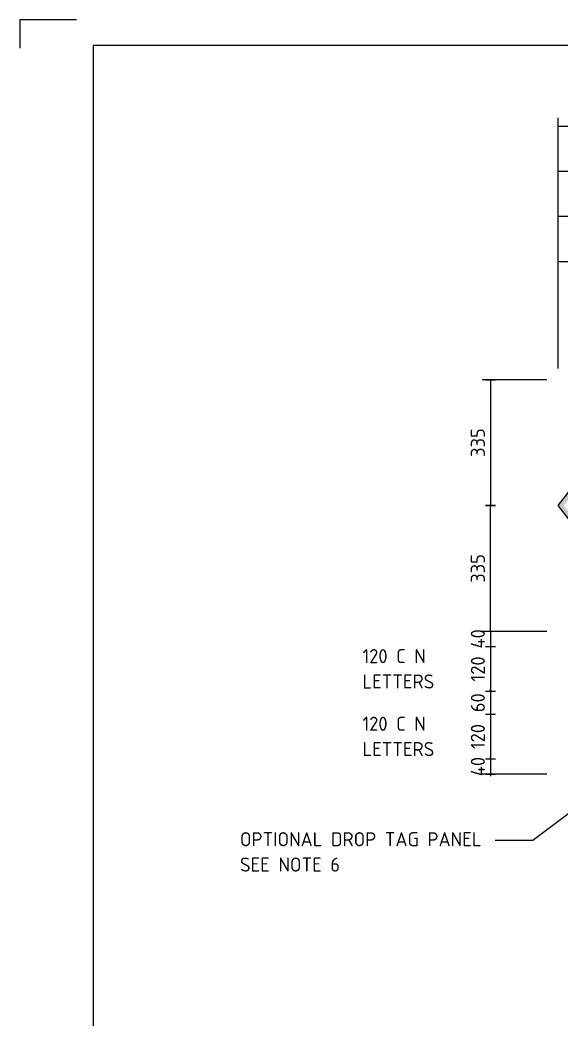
# Model space of a CAD drawing. Extents: x 0 to 420, y 0 to 297.
# Drawn here: x 0 to 96, y 119.7 to 297 of the extents above; entities that cross this region are included whole.
import ezdxf
from ezdxf.enums import TextEntityAlignment as Align

# ---------------------------------------------------------------- set-up
doc = ezdxf.new("R2010")
doc.units = 0
doc.header["$LTSCALE"] = 10
doc.layers.get('0').update_dxf_attribs({"linetype": 'CONTINUOUS'})
doc.layers.get('DEFPOINTS').update_dxf_attribs({"linetype": 'CONTINUOUS'})
doc.layers.add('BLUE', color=7, linetype='CONTINUOUS', true_color=0x003594)
for name, color, linetype in [('COMMENTS', 4, 'CONTINUOUS'), ('L18', 4, 'CONTINUOUS'), ('L25', 1, 'CONTINUOUS'), ('L35', 3, 'CONTINUOUS'), ('T25', 1, 'CONTINUOUS'), ('TBLK18', 4, 'CONTINUOUS'), ('TBLK25', 1, 'CONTINUOUS'), ('TBLK35', 3, 'CONTINUOUS'), ('TBLK50', 7, 'CONTINUOUS')]:
    doc.layers.add(name, color=color, linetype=linetype)
doc.styles.add('ISO', font='iso3098b.shx')
doc.dimstyles.new('SIGNSDIM', dxfattribs={"dimtxt": 2.5, "dimasz": 0.2, "dimexe": 1.5, "dimexo": 2, "dimgap": 1, "dimtad": 1, "dimdec": 4, "dimlfac": 15, "dimrnd": 1, "dimdsep": 46, "dimtxsty": 'ISO', "dimblk": 'SGNDIM', "dimcen": 0.09, "dimse2": 1, "dimadec": 0, "dimazin": 0, "dimtfac": 1, "dimtdec": 4, "dimtix": 1, "dimtmove": 0, "dimatfit": 3, "dimldrblk": 'SGNDIM', "dimfxl": 1, "dimtolj": 1, "dimtzin": 0, "dimarcsym": 0})

# ---------------------------------------------------------------- blocks, each defined once
blk = doc.blocks.new('SGNDIM')
for p, q in [((0, 0), (-1, 0)), ((0, 4.5), (0, -4.5))]:
    blk.add_line(p, q)
blk = doc.blocks.new('*D5')
at = {"layer": 'DEFPOINTS', "color": 0, "transparency": 16777216}
for p in [(95.47, 233.16), (83.47, 210.82), (95.47, 210.82)]:
    blk.add_point(p, dxfattribs=at)
at = {"layer": 'T25', "color": 0, "lineweight": -2, "transparency": 16777216}
for p, q in [((93.47, 233.16), (81.97, 233.16)), ((83.47, 232.96), (83.47, 211.02))]:
    blk.add_line(p, q, dxfattribs=at)
at = {"layer": 'T25', "color": 0, "lineweight": -2, "transparency": 16777216, "xscale": 0.2, "yscale": 0.2, "zscale": 0.2}
for p, rotation in [((83.47, 233.16), 90), ((83.47, 210.82), 270)]:
    blk.add_blockref('SGNDIM', p, dxfattribs=dict(at, rotation=rotation))
at = {"layer": 'T25', "color": 0, "transparency": 16777216, "insert": (81.22, 221.99), "char_height": 2.5, "attachment_point": 5, "rotation": 90, "style": 'ISO'}
blk.add_mtext('\\A1;335', dxfattribs=at)
blk = doc.blocks.new('*D6')
at = {"layer": 'DEFPOINTS', "color": 0, "transparency": 16777216}
for p in [(83.47, 210.82), (95.47, 210.82), (95.47, 188.49)]:
    blk.add_point(p, dxfattribs=at)
at = {"layer": 'T25', "color": 0, "lineweight": -2, "transparency": 16777216}
for p, q in [((83.47, 188.69), (83.47, 210.62)), ((93.47, 188.49), (81.97, 188.49))]:
    blk.add_line(p, q, dxfattribs=at)
at = {"layer": 'T25', "color": 0, "lineweight": -2, "transparency": 16777216, "xscale": 0.2, "yscale": 0.2, "zscale": 0.2}
for p, rotation in [((83.47, 210.82), 90), ((83.47, 188.49), 270)]:
    blk.add_blockref('SGNDIM', p, dxfattribs=dict(at, rotation=rotation))
at = {"layer": 'T25', "color": 0, "transparency": 16777216, "insert": (81.22, 199.66), "char_height": 2.5, "attachment_point": 5, "rotation": 90, "style": 'ISO'}
blk.add_mtext('\\A1;335', dxfattribs=at)
blk = doc.blocks.new('*D8')
at = {"layer": 'DEFPOINTS', "color": 0, "transparency": 16777216}
for p in [(112.86, 270.16), (95.47, 233.16), (112.86, 233.16)]:
    blk.add_point(p, dxfattribs=at)
at = {"layer": 'T25', "color": 0, "lineweight": -2, "transparency": 16777216}
for p, q in [((95.47, 235.16), (95.47, 271.66)), ((112.86, 235.16), (112.86, 271.66)), ((95.67, 270.16), (112.66, 270.16))]:
    blk.add_line(p, q, dxfattribs=at)
at = {"layer": 'T25', "color": 0, "lineweight": -2, "transparency": 16777216, "xscale": 0.2, "yscale": 0.2, "zscale": 0.2, "rotation": 180}
blk.add_blockref('SGNDIM', (95.47, 270.16), dxfattribs=at)
at = {"layer": 'T25', "color": 0, "lineweight": -2, "transparency": 16777216, "xscale": 0.2, "yscale": 0.2, "zscale": 0.2}
blk.add_blockref('SGNDIM', (112.86, 270.16), dxfattribs=at)
at = {"layer": 'T25', "color": 0, "transparency": 16777216, "insert": (104.16, 272.41), "char_height": 2.5, "attachment_point": 5, "style": 'ISO'}
blk.add_mtext('\\A1;261', dxfattribs=at)
blk = doc.blocks.new('*D13')
at = {"layer": 'DEFPOINTS', "color": 0, "transparency": 16777216}
for p in [(112.86, 262.16), (95.47, 233.16), (112.86, 233.16)]:
    blk.add_point(p, dxfattribs=at)
at = {"layer": 'T25', "color": 0, "lineweight": -2, "transparency": 16777216}
for p, q in [((95.47, 235.16), (95.47, 263.66)), ((112.86, 235.16), (112.86, 263.66)), ((95.67, 262.16), (112.66, 262.16))]:
    blk.add_line(p, q, dxfattribs=at)
at = {"layer": 'T25', "color": 0, "lineweight": -2, "transparency": 16777216, "xscale": 0.2, "yscale": 0.2, "zscale": 0.2, "rotation": 180}
blk.add_blockref('SGNDIM', (95.47, 262.16), dxfattribs=at)
at = {"layer": 'T25', "color": 0, "lineweight": -2, "transparency": 16777216, "xscale": 0.2, "yscale": 0.2, "zscale": 0.2}
blk.add_blockref('SGNDIM', (112.86, 262.16), dxfattribs=at)
at = {"layer": 'T25', "color": 0, "transparency": 16777216, "insert": (104.16, 264.41), "char_height": 2.5, "attachment_point": 5, "style": 'ISO'}
blk.add_mtext('\\A1;261', dxfattribs=at)
blk = doc.blocks.new('*D18')
at = {"layer": 'DEFPOINTS', "color": 0, "transparency": 16777216}
for p in [(112.86, 254.16), (95.47, 233.16), (112.86, 233.16)]:
    blk.add_point(p, dxfattribs=at)
at = {"layer": 'T25', "color": 0, "lineweight": -2, "transparency": 16777216}
for p, q in [((95.47, 235.16), (95.47, 255.66)), ((112.86, 235.16), (112.86, 255.66)), ((95.67, 254.16), (112.66, 254.16))]:
    blk.add_line(p, q, dxfattribs=at)
at = {"layer": 'T25', "color": 0, "lineweight": -2, "transparency": 16777216, "xscale": 0.2, "yscale": 0.2, "zscale": 0.2, "rotation": 180}
blk.add_blockref('SGNDIM', (95.47, 254.16), dxfattribs=at)
at = {"layer": 'T25', "color": 0, "lineweight": -2, "transparency": 16777216, "xscale": 0.2, "yscale": 0.2, "zscale": 0.2}
blk.add_blockref('SGNDIM', (112.86, 254.16), dxfattribs=at)
at = {"layer": 'T25', "color": 0, "transparency": 16777216, "insert": (104.16, 256.41), "char_height": 2.5, "attachment_point": 5, "style": 'ISO'}
blk.add_mtext('\\A1;261', dxfattribs=at)
blk = doc.blocks.new('*D29')
at = {"layer": 'DEFPOINTS', "color": 0, "transparency": 16777216}
for p in [(268.8, 278.16), (95.47, 233.16), (268.8, 233.16)]:
    blk.add_point(p, dxfattribs=at)
at = {"layer": 'T25', "color": 0, "lineweight": -2, "transparency": 16777216}
for p, q in [((95.47, 235.16), (95.47, 279.66)), ((268.8, 235.16), (268.8, 279.66)), ((95.67, 278.16), (268.6, 278.16))]:
    blk.add_line(p, q, dxfattribs=at)
at = {"layer": 'T25', "color": 0, "lineweight": -2, "transparency": 16777216, "xscale": 0.2, "yscale": 0.2, "zscale": 0.2, "rotation": 180}
blk.add_blockref('SGNDIM', (95.47, 278.16), dxfattribs=at)
at = {"layer": 'T25', "color": 0, "lineweight": -2, "transparency": 16777216, "xscale": 0.2, "yscale": 0.2, "zscale": 0.2}
blk.add_blockref('SGNDIM', (268.8, 278.16), dxfattribs=at)
at = {"layer": 'T25', "color": 0, "transparency": 16777216, "insert": (182.13, 280.41), "char_height": 2.5, "attachment_point": 5, "style": 'ISO'}
blk.add_mtext('\\A1;2600', dxfattribs=at)
blk = doc.blocks.new('BLK6DES')
at = {"layer": 'COMMENTS', "style": 'ISO'}
for s, p in [('120 C N', (0, 0)), ('LETTERS', (0, -4.5))]:
    blk.add_text(s, height=2.5, dxfattribs=at).set_placement(p)
blk = doc.blocks.new('BLK9DES')
at = {"layer": 'COMMENTS', "style": 'ISO'}
for s, p in [('120 C N', (0, 0)), ('LETTERS', (0, -4.5))]:
    blk.add_text(s, height=2.5, dxfattribs=at).set_placement(p)
blk = doc.blocks.new('A3BBLK')
at = {"layer": 'TBLK25'}
for p, q in [((10, 297), (0, 297)), ((0, 297), (0, 292))]:
    blk.add_line(p, q, dxfattribs=at)
at = {"layer": 'TBLK50'}
for p, q in [((415.5, 292.5), (13, 292.5)), ((13, 292.5), (13, 4.5))]:
    blk.add_line(p, q, dxfattribs=at)
blk = doc.blocks.new('a3_in_vtblk std dwg')
blk.add_blockref('A3BBLK', (0, 0))
at = {"layer": 'TBLK18', "style": 'ISO'}
blk.add_attdef('MR_DIRECTORATE', text='', height=1.5, dxfattribs=at).set_placement((381.5, 68.12), align=Align.CENTER)
for tag, p in [('STREET_NAME', (355.51, 62.1)), ('SUBURB_POSTCODE', (388.49, 62.1)), ('TELEPHONE_NO.', (368.31, 59.84)), ('FAX_NO.', (393.56, 59.84))]:
    blk.add_attdef(tag, p, '', height=1.5, dxfattribs=at)
at = {"layer": 'TBLK25', "style": 'ISO'}
for tag, height, p in [('MR_BRANCH', 2, (381.5, 65.2)), ('ROAD_SECTION', 1.75, (384.5, 29.16)), ('SLK', 1.75, (384.5, 26.11)), ('CHAINAGE', 1.75, (384.5, 19.21))]:
    blk.add_attdef(tag, text='', height=height, dxfattribs=at).set_placement(p, align=Align.CENTER)
for tag, p, height in [('FILE_NUMBER', (371.77, 54.24), 2.5), ('DESIGNED_/_DRAWN', (371.77, 49.49), 2), ('VERIFIED', (371.77, 44.49), 2), ('APPROVED', (371.77, 39.49), 2), ('LOCAL_AUTHORITY', (370.48, 16.73), 1.25)]:
    blk.add_attdef(tag, p, '', height=height, dxfattribs=at)
at = {"layer": 'TBLK35', "style": 'ISO', "width": 0.9}
for tag, p in [('ROAD_PROJECT&NUMBER', (384.5, 32.23)), ('DRAWING_DESCRIPTION', (384.5, 22.29))]:
    blk.add_attdef(tag, text='', height=2.5, dxfattribs=at).set_placement(p, align=Align.CENTER)
at = {"layer": 'TBLK50', "style": 'ISO'}
blk.add_attdef('MRWA_DRG_NUMBER', (356.29, 6.08), '', height=5, dxfattribs=at)
blk = doc.blocks.new('*D69')
at = {"layer": 'DEFPOINTS', "color": 0, "transparency": 16777216}
for p in [(95.47, 188.49), (83.47, 185.82), (95.47, 185.82)]:
    blk.add_point(p, dxfattribs=at)
at = {"layer": 'T25', "color": 0, "lineweight": -2, "transparency": 16777216}
for p, q in [((93.47, 188.49), (81.97, 188.49)), ((83.47, 188.69), (83.47, 188.89)), ((83.47, 188.49), (83.47, 185.82)), ((83.47, 185.62), (83.47, 185.42))]:
    blk.add_line(p, q, dxfattribs=at)
at = {"layer": 'T25', "color": 0, "lineweight": -2, "transparency": 16777216, "xscale": 0.2, "yscale": 0.2, "zscale": 0.2}
for p, rotation in [((83.47, 188.49), 270), ((83.47, 185.82), 90)]:
    blk.add_blockref('SGNDIM', p, dxfattribs=dict(at, rotation=rotation))
at = {"layer": 'T25', "color": 0, "transparency": 16777216, "insert": (81.22, 187.16), "char_height": 2.5, "attachment_point": 5, "rotation": 90, "style": 'ISO'}
blk.add_mtext('\\A1;40', dxfattribs=at)
blk = doc.blocks.new('*D70')
at = {"layer": 'DEFPOINTS', "color": 0, "transparency": 16777216}
for p in [(95.47, 185.82), (83.47, 177.82), (95.47, 177.82)]:
    blk.add_point(p, dxfattribs=at)
at = {"layer": 'T25', "color": 0, "lineweight": -2, "transparency": 16777216}
blk.add_line((83.47, 185.62), (83.47, 178.02), dxfattribs=at)
at = {"layer": 'T25', "color": 0, "lineweight": -2, "transparency": 16777216, "xscale": 0.2, "yscale": 0.2, "zscale": 0.2}
for p, rotation in [((83.47, 185.82), 90), ((83.47, 177.82), 270)]:
    blk.add_blockref('SGNDIM', p, dxfattribs=dict(at, rotation=rotation))
at = {"layer": 'T25', "color": 0, "transparency": 16777216, "insert": (81.22, 181.82), "char_height": 2.5, "attachment_point": 5, "rotation": 90, "style": 'ISO'}
blk.add_mtext('\\A1;120', dxfattribs=at)
blk = doc.blocks.new('*D71')
at = {"layer": 'DEFPOINTS', "color": 0, "transparency": 16777216}
for p in [(95.47, 177.82), (83.47, 173.82), (95.47, 173.82)]:
    blk.add_point(p, dxfattribs=at)
at = {"layer": 'T25', "color": 0, "lineweight": -2, "transparency": 16777216}
for p, q in [((83.47, 178.02), (83.47, 178.22)), ((83.47, 177.82), (83.47, 173.82)), ((83.47, 173.62), (83.47, 173.42))]:
    blk.add_line(p, q, dxfattribs=at)
at = {"layer": 'T25', "color": 0, "lineweight": -2, "transparency": 16777216, "xscale": 0.2, "yscale": 0.2, "zscale": 0.2}
for p, rotation in [((83.47, 177.82), 270), ((83.47, 173.82), 90)]:
    blk.add_blockref('SGNDIM', p, dxfattribs=dict(at, rotation=rotation))
at = {"layer": 'T25', "color": 0, "transparency": 16777216, "insert": (81.22, 175.82), "char_height": 2.5, "attachment_point": 5, "rotation": 90, "style": 'ISO'}
blk.add_mtext('\\A1;60', dxfattribs=at)
blk = doc.blocks.new('*D72')
at = {"layer": 'DEFPOINTS', "color": 0, "transparency": 16777216}
for p in [(95.47, 173.82), (83.47, 165.82), (95.47, 165.82)]:
    blk.add_point(p, dxfattribs=at)
at = {"layer": 'T25', "color": 0, "lineweight": -2, "transparency": 16777216}
blk.add_line((83.47, 173.62), (83.47, 166.02), dxfattribs=at)
at = {"layer": 'T25', "color": 0, "lineweight": -2, "transparency": 16777216, "xscale": 0.2, "yscale": 0.2, "zscale": 0.2}
for p, rotation in [((83.47, 173.82), 90), ((83.47, 165.82), 270)]:
    blk.add_blockref('SGNDIM', p, dxfattribs=dict(at, rotation=rotation))
at = {"layer": 'T25', "color": 0, "transparency": 16777216, "insert": (81.22, 169.82), "char_height": 2.5, "attachment_point": 5, "rotation": 90, "style": 'ISO'}
blk.add_mtext('\\A1;120', dxfattribs=at)
blk = doc.blocks.new('*D73')
at = {"layer": 'DEFPOINTS', "color": 0, "transparency": 16777216}
for p in [(95.47, 165.82), (83.47, 163.16), (95.47, 163.16)]:
    blk.add_point(p, dxfattribs=at)
at = {"layer": 'T25', "color": 0, "lineweight": -2, "transparency": 16777216}
for p, q in [((83.47, 166.02), (83.47, 166.22)), ((83.47, 165.82), (83.47, 163.16)), ((93.47, 163.16), (81.97, 163.16)), ((83.47, 162.96), (83.47, 162.76))]:
    blk.add_line(p, q, dxfattribs=at)
at = {"layer": 'T25', "color": 0, "lineweight": -2, "transparency": 16777216, "xscale": 0.2, "yscale": 0.2, "zscale": 0.2}
for p, rotation in [((83.47, 165.82), 270), ((83.47, 163.16), 90)]:
    blk.add_blockref('SGNDIM', p, dxfattribs=dict(at, rotation=rotation))
at = {"layer": 'T25', "color": 0, "transparency": 16777216, "insert": (81.22, 164.49), "char_height": 2.5, "attachment_point": 5, "rotation": 90, "style": 'ISO'}
blk.add_mtext('\\A1;40', dxfattribs=at)

msp = doc.modelspace()

# ---------------------------------------------------------------- hatches: boundary and pattern name
at = {"layer": 'BLUE'}
h = msp.add_hatch(color=256, dxfattribs=at)
edge = h.paths.add_edge_path(flags=16)
edge.add_arc((261.860403, 195.4283533), 6.1380375, -90, 0, ccw=False)
edge.add_line((261.860403, 189.2903158), (116.2545238, 189.2903158))
edge.add_arc((116.2545238, 195.4283533), 6.1380375, 217.921745521, 270, ccw=False)
edge.add_line((111.4125275, 191.6560097), (96.4792405, 210.8236491))
edge.add_line((96.4792405, 210.8236491), (111.4125275, 229.9912885))
edge.add_arc((116.2545238, 226.2189449), 6.1380375, 90, 142.078254479, ccw=False)
edge.add_line((116.2545238, 232.3569825), (261.860403, 232.3569825))
edge.add_arc((261.860403, 226.2189449), 6.1380375, 0, 90, ccw=False)
edge.add_line((267.9984405, 226.2189449), (267.9984405, 195.4283533))
edge = h.paths.add_edge_path()
edge.add_arc((261.860403, 195.4283533), 6.9380375, -90, 0, ccw=False)
edge.add_line((261.860403, 188.4903158), (116.2545238, 188.4903158))
edge.add_arc((116.2545238, 195.4283533), 6.9380375, 217.921745521, 270, ccw=False)
edge.add_line((110.7814468, 191.164342), (95.4651071, 210.8236491))
edge.add_line((95.4651071, 210.8236491), (110.7814468, 230.4829562))
edge.add_arc((116.2545238, 226.2189449), 6.9380375, 90, 142.078254479, ccw=False)
edge.add_line((116.2545238, 233.1569825), (261.860403, 233.1569825))
edge.add_arc((261.860403, 226.2189449), 6.9380375, 0, 90, ccw=False)
edge.add_line((268.7984405, 226.2189449), (268.7984405, 195.4283533))

# ---------------------------------------------------------------- linework, layer by layer
msp.add_lwpolyline([(268.7984405, 195.4283533, -0.4142135624), (261.860403, 188.4903158), (116.2545238, 188.4903158, -0.2312278684), (110.7814468, 191.164342), (95.4651071, 210.8236491), (110.7814468, 230.4829562, -0.2312278684), (116.2545238, 233.1569825), (261.860403, 233.1569825, -0.4142135624), (268.7984405, 226.2189449)], format="xyb", close=True, dxfattribs=at)
at = {"layer": 'L25'}
msp.add_lwpolyline([(112.4671767, 167.4821907), (90.985557, 151.3796183), (84.2869506, 151.3796183)], dxfattribs=at)

# ---------------------------------------------------------------- block references
at = {"layer": 'L18'}
msp.add_blockref('a3_in_vtblk std dwg', (0, 0), dxfattribs=at)
at = {"layer": 'L35'}
for name, p in [('BLK6DES', (60.7493932, 182.8433927)), ('BLK9DES', (60.7493932, 170.8433927))]:
    msp.add_blockref(name, p, dxfattribs=at)

# ---------------------------------------------------------------- texts
at = {"layer": 'T25', "style": 'ISO'}
for s, p in [('OPTIONAL DROP TAG PANEL', (39.0175161, 150.3496166)), ('SEE NOTE 6', (39.0175161, 145.8496166))]:
    msp.add_text(s, height=2.5, dxfattribs=at).set_placement(p)

# ---------------------------------------------------------------- dimensions: what is measured, and where the dimension line sits
at = {"layer": 'T25'}
for base, p2, picture, middle in [((268.7984405, 278.1569825), (268.7984405, 233.1569825), '*D29', (182.1317738, 280.4069825)), ((112.8647498, 270.1569825), (112.8647498, 233.1569825), '*D8', (104.1649285, 272.4069825)), ((112.8647498, 262.1569825), (112.8647498, 233.1569825), '*D13', (104.1649285, 264.4069825)), ((112.8647498, 254.1569825), (112.8647498, 233.1569825), '*D18', (104.1649285, 256.4069825))]:
    dim = msp.add_linear_dim(base=base, p1=(95.4651071, 233.1569825), p2=p2, dimstyle='SIGNSDIM', override={"dimse2": 0}, dxfattribs=at)
    dim.commit()
    dim.dimension.update_dxf_attribs({"geometry": picture, "text_midpoint": middle})
for base, p1, p2, picture, middle in [((83.4651071, 210.8236491), (95.4651071, 233.1569825), (95.4651071, 210.8236491), '*D5', (81.2151071, 221.9903158)), ((83.4651071, 210.8236491), (95.4651071, 188.4903158), (95.4651071, 210.8236491), '*D6', (81.2151071, 199.6569825)), ((83.4651071, 185.8236491), (95.4651071, 188.4903158), (95.4651071, 185.8236491), '*D69', (81.2151071, 187.1569825))]:
    dim = msp.add_linear_dim(base=base, p1=p1, p2=p2, angle=90, dimstyle='SIGNSDIM', dxfattribs=at)
    dim.commit()
    dim.dimension.update_dxf_attribs({"geometry": picture, "text_midpoint": middle})
for base, p1, p2, override, picture, middle in [((83.4651071, 177.8236491), (95.4651071, 185.8236491), (95.4651071, 177.8236491), {"dimse1": 1}, '*D70', (81.2151071, 181.8236491)), ((83.4651071, 173.8236491), (95.4651071, 177.8236491), (95.4651071, 173.8236491), {"dimse1": 1}, '*D71', (81.2151071, 175.8236491)), ((83.4651071, 165.8236491), (95.4651071, 173.8236491), (95.4651071, 165.8236491), {"dimse1": 1}, '*D72', (81.2151071, 169.8236491)), ((83.4651071, 163.1569825), (95.4651071, 165.8236491), (95.4651071, 163.1569825), {"dimse1": 1, "dimse2": 0}, '*D73', (81.2151071, 164.4903158))]:
    dim = msp.add_linear_dim(base=base, p1=p1, p2=p2, angle=90, dimstyle='SIGNSDIM', override=override, dxfattribs=at)
    dim.commit()
    dim.dimension.update_dxf_attribs({"geometry": picture, "text_midpoint": middle})

doc.saveas('drawing.dxf')
